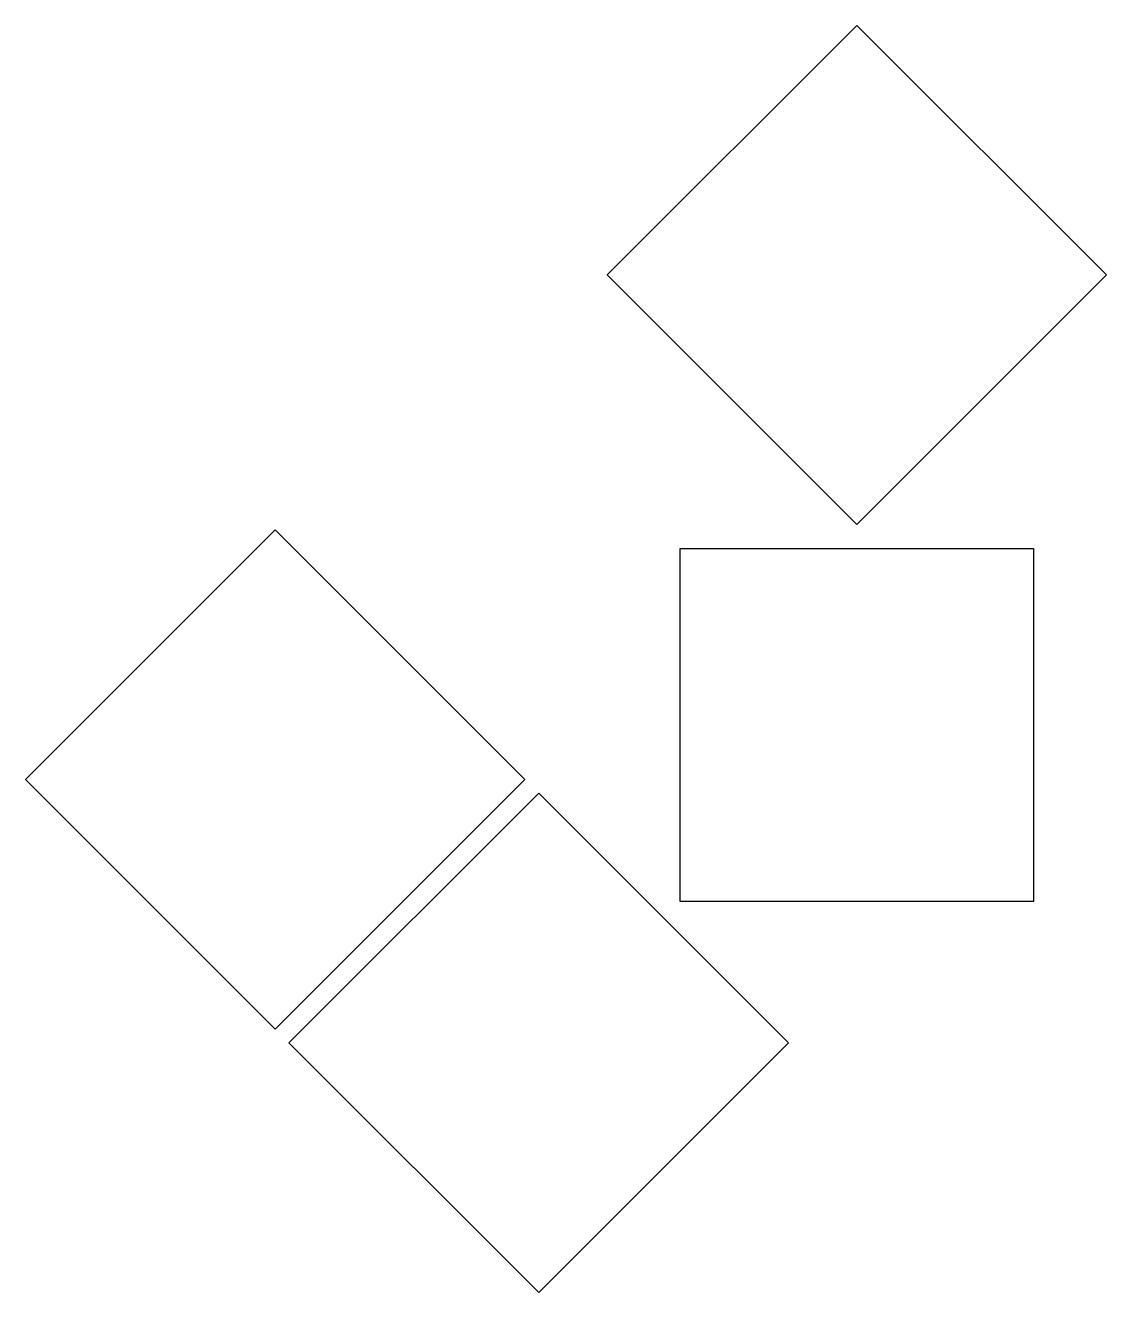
# Model space of a CAD drawing. Header units: millimetres. Extents: x -26.2 to 28.9, y -12.7 to 51.9.
import ezdxf

# ---------------------------------------------------------------- set-up
doc = ezdxf.new("R2010")
doc.units = ezdxf.units.MM

msp = doc.modelspace()

# ---------------------------------------------------------------- linework, layer by layer
at = {"linetype": 'CONTINUOUS'}
for p, q in [((3.49, 39.153), (16.218, 51.88)), ((16.218, 51.88), (28.945, 39.153)), ((16.218, 26.425), (3.49, 39.153)), ((28.945, 39.153), (16.218, 26.425)), ((-26.163, 13.435), (-13.435, 26.163)), ((-13.435, 26.163), (-0.707, 13.435)), ((7.218, 25.218), (25.218, 25.218)), ((7.218, 7.218), (7.218, 25.218)), ((25.218, 25.218), (25.218, 7.218)), ((-13.435, 0.707), (-26.163, 13.435)), ((-0.707, 13.435), (-13.435, 0.707)), ((-12.728, 0), (0, 12.728)), ((0, 12.728), (12.728, 0)), ((25.218, 7.218), (7.218, 7.218)), ((0, -12.728), (-12.728, 0)), ((12.728, 0), (0, -12.728))]:
    msp.add_line(p, q, dxfattribs=at)

doc.saveas('drawing.dxf')
